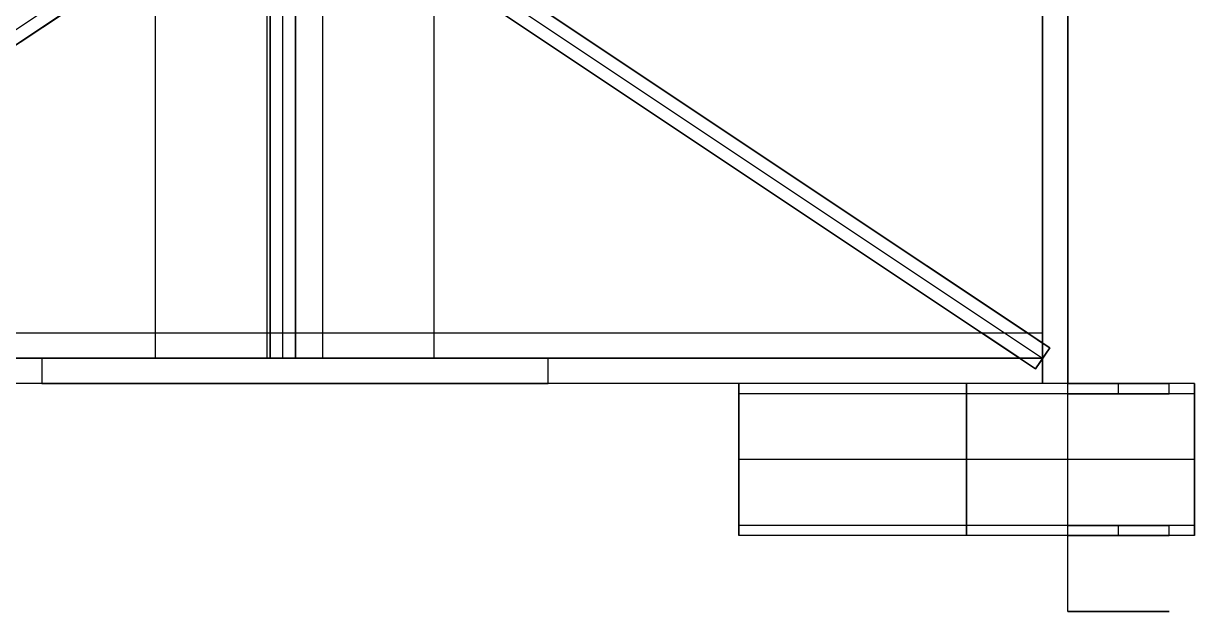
# Model space of a CAD drawing. Header units: millimetres. Extents: x 420 to 781, y -50 to 250.
# Drawn here: x 548.8 to 780, y -50 to 66.1 of the extents above; entities that cross this region are included whole.
import ezdxf

# ---------------------------------------------------------------- set-up
doc = ezdxf.new("R2010")
doc.units = ezdxf.units.MM
doc.header["$MEASUREMENT"] = 0
doc.layers.add('Default', color=178, linetype='Continuous', true_color=0x000000)

msp = doc.modelspace()

# ---------------------------------------------------------------- linework, layer by layer
at = {"layer": 'Default'}
for p, q in [((755, -50, -25), (755, 250, -25)), ((750, -5, 30), (750, 205, 30)), ((750, -5, -80), (750, 205, -80)), ((755, 205, 30), (755, -5, 30)), ((755, 205, -80), (755, -5, -80)), ((751.39, 2.08), (451.39, 202.08)), ((451.39, 202.08), (751.39, 2.08)), ((451.39, 202.08, -80), (751.39, 2.08, -80)), ((450, 200), (750, 0)), ((750, 200, 92), (450, 0, 92)), ((450, 200, 92), (750, 0, 92)), ((574.87, 0, 358.8), (574.87, 200, 358.8)), ((574.87, 0, 354.8), (574.87, 200, 354.8)), ((574.87, 0, 454.8), (574.87, 200, 454.8)), ((574.87, 0, 450.8), (574.87, 200, 450.8)), ((596.87, 0, 354.8), (596.87, 200, 354.8)), ((596.87, 0, 454.8), (596.87, 200, 454.8)), ((597.5, 200, -80), (597.5, 0, -80)), ((597.5, 200), (597.5, 0)), ((597.5, 200, 92), (597.5, 0, 92)), ((597.5, 200, 172), (597.5, 0, 172)), ((597.5, 0, 92), (597.5, 200, 92)), ((600, 0, 88), (600, 200, 88)), ((600, 0, 92), (600, 200, 92)), ((600, 0), (600, 200)), ((600, 0), (600, 200)), ((600, 0, 4), (600, 200, 4)), ((602.5, 0, -80), (602.5, 200, -80)), ((602.5, 0), (602.5, 200)), ((602.5, 0, 92), (602.5, 200, 92)), ((602.5, 0, 172), (602.5, 200, 172)), ((602.5, 200, 92), (602.5, 0, 92)), ((607.87, 0, 354.8), (607.87, 200, 354.8)), ((607.87, 0, 454.8), (607.87, 200, 454.8)), ((629.87, 0, 358.8), (629.87, 200, 358.8)), ((629.87, 0, 354.8), (629.87, 200, 354.8)), ((629.87, 0, 454.8), (629.87, 200, 454.8)), ((629.87, 0, 450.8), (629.87, 200, 450.8)), ((750, 0, 88), (750, 200, 88)), ((750, 0, 92), (750, 200, 92)), ((750, 200, 90), (750, 0, 90)), ((750, 0), (750, 200)), ((750, 0), (750, 200)), ((750, 0, 4), (750, 200, 4)), ((750, 200, 2), (750, 0, 2)), ((448.61, 197.92), (748.61, -2.08)), ((748.61, -2.08), (448.61, 197.92)), ((748.61, -2.08, -80), (448.61, 197.92, -80)), ((751.39, 197.92, 92), (451.39, -2.08, 92)), ((751.39, 197.92), (451.39, -2.08)), ((751.39, 197.92, -80), (451.39, -2.08, -80)), ((452.99, 195, 92), (737.99, 5, 92)), ((452.99, 195, 172), (737.99, 5, 172)), ((452.99, 195, 132), (737.99, 5, 132)), ((742.5, 195, 172), (457.5, 5, 172)), ((457.5, 195, 172), (742.5, 5, 172)), ((462.01, 5, 92), (747.01, 195, 92)), ((462.01, 5, 172), (747.01, 195, 172)), ((462.01, 5, 132), (747.01, 195, 132)), ((747.01, 5, 92), (462.01, 195, 92)), ((747.01, 5, 172), (462.01, 195, 172)), ((747.01, 5, 132), (462.01, 195, 132)), ((450, 5, 176), (750, 5, 176)), ((450, 5, 92), (750, 5, 92)), ((737.99, 5, 92), (737.99, 5, 172)), ((737.99, 5, 172), (747.01, 5, 172)), ((745.49, 0, 92), (737.99, 5, 92)), ((747.01, 5, 172), (747.01, 5, 92)), ((747.01, 5, 92), (750, 3, 92)), ((750, 5, 176), (750, 5, 92)), ((750, 5, 176), (750, 0, 176)), ((750, 5, 92), (750, 0, 92)), ((750, 3, 92), (750, 0, 92)), ((450, 0, 88), (750, 0, 88)), ((450, 0, 92), (750, 0, 92)), ((750, 0, 90), (450, 0, 90)), ((750, 0, 176), (450, 0, 176)), ((750, 0, 92), (450, 0, 92)), ((652.37, 0, -80), (552.37, 0, -80)), ((552.37, 0, -80), (552.37, 0, 454.8)), ((652.37, 0, 454.8), (552.37, 0, 454.8)), ((552.37, 0, -80), (552.37, -5, -80)), ((552.37, 0, 454.8), (552.37, -5, 454.8)), ((574.87, 0, 354.8), (574.87, 0, 358.8)), ((574.87, 0, 358.8), (629.87, 0, 358.8)), ((629.87, 0, 354.8), (574.87, 0, 354.8)), ((574.87, 0, 450.8), (574.87, 0, 454.8)), ((574.87, 0, 454.8), (629.87, 0, 454.8)), ((629.87, 0, 450.8), (574.87, 0, 450.8)), ((607.87, 0, 354.8), (596.87, 0, 354.8)), ((596.87, 0, 354.8), (596.87, 0, 454.8)), ((596.87, 0, 454.8), (607.87, 0, 454.8)), ((597.5, 0, -80), (597.5, 0)), ((597.5, 0, -80), (602.5, 0, -80)), ((597.5, 0), (602.5, 0)), ((597.5, 0, 92), (597.5, 0, 172)), ((597.5, 0, 92), (602.5, 0, 92)), ((597.5, 0, 172), (602.5, 0, 172)), ((602.5, 0, 92), (597.5, 0, 92)), ((600, 0, 88), (600, 0, 172)), ((600, 0, 88), (600, 0, 92)), ((602.5, 0, -80), (602.5, 0)), ((602.5, 0, 92), (602.5, 0, 172)), ((607.87, 0, 454.8), (607.87, 0, 354.8)), ((629.87, 0, 358.8), (629.87, 0, 354.8)), ((629.87, 0, 454.8), (629.87, 0, 450.8)), ((652.37, -5, -80), (652.37, 0, -80)), ((652.37, 0, -80), (652.37, 0, 454.8)), ((652.37, -5, 454.8), (652.37, 0, 454.8)), ((750, 0, 92), (745.49, 0, 92)), ((748.61, -2.08), (751.39, 2.08)), ((751.39, 2.08), (748.61, -2.08)), ((751.39, 2.08, -80), (748.61, -2.08, -80)), ((750, 0, 92), (750, 0, 88)), ((750, 0, 176), (750, 0, 92)), ((751.39, 2.08), (751.39, 2.08, -80)), ((450, 0), (750, 0)), ((450, 0, 30), (750, 0, 30)), ((450, 0, -80), (750, 0, -80)), ((450, 0), (750, 0)), ((450, 0, 4), (750, 0, 4)), ((750, 0, 2), (450, 0, 2)), ((600, 0), (600, 0, 4)), ((748.61, -2.08), (748.61, -2.08, -80)), ((750, 0, 30), (750, 0, -80)), ((750, 0, 30), (750, -5, 30)), ((750, 0, -80), (750, -5, -80)), ((750, 0, 4), (750, 0)), ((750, -5, 30), (450, -5, 30)), ((750, -5, -80), (450, -5, -80)), ((552.37, -5, -80), (652.37, -5, -80)), ((552.37, -5, 454.8), (652.37, -5, 454.8)), ((552.37, -5, -80), (552.37, -5, 454.8)), ((652.37, -5, -80), (652.37, -5, 454.8)), ((780, -5, -40), (690, -5, -40)), ((690, -35, -40), (690, -5, -40)), ((780, -5, -10), (690, -5, -10)), ((690, -5, -40), (690, -5, -10)), ((690, -5, -10), (690, -35, -10)), ((755, -5, -25), (690, -5, -25)), ((690, -7, -25), (690, -5, -25)), ((735, -35, -40), (735, -5, -40)), ((735, -5, -40), (735, -5, -10)), ((735, -5, -10), (735, -35, -10)), ((750, -5, 30), (750, -5, -80)), ((755, -5, 30), (750, -5, 30)), ((750, -5, 30), (750, -5, -80)), ((755, -5, -80), (750, -5, -80)), ((755, -5, -25), (755.01, -5, -24.65)), ((755.01, -5, -25.35), (755, -5, -25)), ((755, -7, -25), (755, -5, -25)), ((755, -5, 30), (755, -5, -80)), ((755.01, -5, -24.65), (755.02, -5, -24.31)), ((755.02, -5, -25.69), (755.01, -5, -25.35)), ((755.02, -5, -24.31), (755.05, -5, -23.96)), ((755.05, -5, -26.04), (755.02, -5, -25.69)), ((755.05, -5, -23.96), (755.1, -5, -23.62)), ((755.1, -5, -26.38), (755.05, -5, -26.04)), ((755.1, -5, -23.62), (755.15, -5, -23.27)), ((755.15, -5, -26.73), (755.1, -5, -26.38)), ((755.15, -5, -23.27), (755.22, -5, -22.93)), ((755.22, -5, -27.07), (755.15, -5, -26.73)), ((755.22, -5, -22.93), (755.29, -5, -22.59)), ((755.29, -5, -27.41), (755.22, -5, -27.07)), ((755.29, -5, -22.59), (755.38, -5, -22.26)), ((755.38, -5, -27.74), (755.29, -5, -27.41)), ((755.38, -5, -22.26), (755.48, -5, -21.93)), ((755.48, -5, -28.07), (755.38, -5, -27.74)), ((755.48, -5, -21.93), (755.6, -5, -21.6)), ((755.6, -5, -28.4), (755.48, -5, -28.07)), ((755.6, -5, -21.6), (755.72, -5, -21.27)), ((755.72, -5, -28.73), (755.6, -5, -28.4)), ((755.72, -5, -21.27), (755.86, -5, -20.95)), ((755.86, -5, -29.05), (755.72, -5, -28.73)), ((755.86, -5, -20.95), (756, -5, -20.64)), ((756, -5, -29.36), (755.86, -5, -29.05)), ((756, -5, -20.64), (756.16, -5, -20.33)), ((756.16, -5, -29.67), (756, -5, -29.36)), ((756.16, -5, -20.33), (756.33, -5, -20.03)), ((756.33, -5, -29.97), (756.16, -5, -29.67)), ((756.33, -5, -20.03), (756.5, -5, -19.73)), ((756.5, -5, -30.27), (756.33, -5, -29.97)), ((756.5, -5, -19.73), (756.69, -5, -19.44)), ((756.69, -5, -30.56), (756.5, -5, -30.27)), ((756.69, -5, -19.44), (756.89, -5, -19.15)), ((756.89, -5, -30.85), (756.69, -5, -30.56)), ((756.89, -5, -19.15), (757.1, -5, -18.87)), ((757.1, -5, -31.13), (756.89, -5, -30.85)), ((757.1, -5, -18.87), (757.31, -5, -18.6)), ((757.31, -5, -31.4), (757.1, -5, -31.13)), ((757.31, -5, -18.6), (757.54, -5, -18.34)), ((757.54, -5, -31.66), (757.31, -5, -31.4)), ((757.54, -5, -18.34), (757.78, -5, -18.08)), ((757.78, -5, -31.92), (757.54, -5, -31.66)), ((757.78, -5, -18.08), (758.02, -5, -17.84)), ((758.02, -5, -32.16), (757.78, -5, -31.92)), ((758.02, -5, -17.84), (758.27, -5, -17.6)), ((758.27, -5, -32.4), (758.02, -5, -32.16)), ((758.27, -5, -17.6), (758.54, -5, -17.37)), ((758.54, -5, -32.63), (758.27, -5, -32.4)), ((758.54, -5, -17.37), (758.8, -5, -17.15)), ((758.8, -5, -32.85), (758.54, -5, -32.63)), ((758.8, -5, -17.15), (759.08, -5, -16.94)), ((759.08, -5, -33.06), (758.8, -5, -32.85)), ((759.08, -5, -16.94), (759.36, -5, -16.74)), ((759.36, -5, -33.26), (759.08, -5, -33.06)), ((759.36, -5, -16.74), (759.65, -5, -16.55)), ((759.65, -5, -33.45), (759.36, -5, -33.26)), ((759.65, -5, -16.55), (759.95, -5, -16.37)), ((759.95, -5, -33.63), (759.65, -5, -33.45)), ((759.95, -5, -16.37), (760.25, -5, -16.2)), ((760.25, -5, -33.8), (759.95, -5, -33.63)), ((760.25, -5, -16.2), (760.56, -5, -16.04)), ((760.56, -5, -33.96), (760.25, -5, -33.8)), ((760.56, -5, -16.04), (760.87, -5, -15.89)), ((760.87, -5, -34.11), (760.56, -5, -33.96)), ((760.87, -5, -15.89), (761.19, -5, -15.75)), ((761.19, -5, -34.25), (760.87, -5, -34.11)), ((761.19, -5, -15.75), (761.52, -5, -15.63)), ((761.52, -5, -34.37), (761.19, -5, -34.25)), ((761.52, -5, -15.63), (761.84, -5, -15.51)), ((761.84, -5, -34.49), (761.52, -5, -34.37)), ((761.84, -5, -15.51), (762.18, -5, -15.41)), ((762.18, -5, -34.59), (761.84, -5, -34.49)), ((762.18, -5, -15.41), (762.51, -5, -15.32)), ((762.51, -5, -34.68), (762.18, -5, -34.59)), ((762.51, -5, -15.32), (762.85, -5, -15.23)), ((762.85, -5, -34.77), (762.51, -5, -34.68)), ((762.85, -5, -15.23), (763.19, -5, -15.17)), ((763.19, -5, -34.83), (762.85, -5, -34.77)), ((763.19, -5, -15.17), (763.53, -5, -15.11)), ((763.53, -5, -34.89), (763.19, -5, -34.83)), ((763.53, -5, -15.11), (763.87, -5, -15.06)), ((763.87, -5, -34.94), (763.53, -5, -34.89)), ((763.87, -5, -15.06), (764.22, -5, -15.03)), ((764.22, -5, -34.97), (763.87, -5, -34.94)), ((764.22, -5, -15.03), (764.57, -5, -15.01)), ((764.57, -5, -34.99), (764.22, -5, -34.97)), ((764.57, -5, -15.01), (764.91, -5, -15)), ((764.91, -5, -35), (764.57, -5, -34.99)), ((764.91, -5, -15), (765.26, -5, -15)), ((765.26, -5, -35), (764.91, -5, -35)), ((765, -7, -35), (765, -5, -35)), ((765, -7, -15), (765, -5, -15)), ((765.26, -5, -15), (765.61, -5, -15.02)), ((765.61, -5, -34.98), (765.26, -5, -35)), ((765.61, -5, -15.02), (765.95, -5, -15.05)), ((765.95, -5, -34.95), (765.61, -5, -34.98)), ((765.95, -5, -15.05), (766.3, -5, -15.08)), ((766.3, -5, -34.92), (765.95, -5, -34.95)), ((766.3, -5, -15.08), (766.64, -5, -15.14)), ((766.64, -5, -34.86), (766.3, -5, -34.92)), ((766.64, -5, -15.14), (766.98, -5, -15.2)), ((766.98, -5, -34.8), (766.64, -5, -34.86)), ((766.98, -5, -15.2), (767.32, -5, -15.27)), ((767.32, -5, -34.73), (766.98, -5, -34.8)), ((767.32, -5, -15.27), (767.66, -5, -15.36)), ((767.66, -5, -34.64), (767.32, -5, -34.73)), ((767.66, -5, -15.36), (767.99, -5, -15.46)), ((767.99, -5, -34.54), (767.66, -5, -34.64)), ((767.99, -5, -15.46), (768.32, -5, -15.57)), ((768.32, -5, -34.43), (767.99, -5, -34.54)), ((768.32, -5, -15.57), (768.65, -5, -15.69)), ((768.65, -5, -34.31), (768.32, -5, -34.43)), ((768.65, -5, -15.69), (768.97, -5, -15.82)), ((768.97, -5, -34.18), (768.65, -5, -34.31)), ((768.97, -5, -15.82), (769.28, -5, -15.96)), ((769.28, -5, -34.04), (768.97, -5, -34.18)), ((769.28, -5, -15.96), (769.59, -5, -16.12)), ((769.59, -5, -33.88), (769.28, -5, -34.04)), ((769.59, -5, -16.12), (769.9, -5, -16.28)), ((769.9, -5, -33.72), (769.59, -5, -33.88)), ((769.9, -5, -16.28), (770.2, -5, -16.46)), ((770.2, -5, -33.54), (769.9, -5, -33.72)), ((770.2, -5, -16.46), (770.49, -5, -16.64)), ((770.49, -5, -33.36), (770.2, -5, -33.54)), ((770.49, -5, -16.64), (770.78, -5, -16.84)), ((770.78, -5, -33.16), (770.49, -5, -33.36)), ((770.78, -5, -16.84), (771.06, -5, -17.04)), ((771.06, -5, -32.96), (770.78, -5, -33.16)), ((771.06, -5, -17.04), (771.33, -5, -17.26)), ((771.33, -5, -32.74), (771.06, -5, -32.96)), ((771.33, -5, -17.26), (771.6, -5, -17.48)), ((771.6, -5, -32.52), (771.33, -5, -32.74)), ((771.6, -5, -17.48), (771.85, -5, -17.72)), ((771.85, -5, -32.28), (771.6, -5, -32.52)), ((771.85, -5, -17.72), (772.1, -5, -17.96)), ((772.1, -5, -32.04), (771.85, -5, -32.28)), ((772.1, -5, -17.96), (772.34, -5, -18.21)), ((772.34, -5, -31.79), (772.1, -5, -32.04)), ((772.34, -5, -18.21), (772.57, -5, -18.47)), ((772.57, -5, -31.53), (772.34, -5, -31.79)), ((772.57, -5, -18.47), (772.8, -5, -18.74)), ((772.8, -5, -31.26), (772.57, -5, -31.53)), ((772.8, -5, -18.74), (773.01, -5, -19.01)), ((773.01, -5, -30.99), (772.8, -5, -31.26)), ((773.01, -5, -19.01), (773.21, -5, -19.29)), ((773.21, -5, -30.71), (773.01, -5, -30.99)), ((773.21, -5, -19.29), (773.4, -5, -19.58)), ((773.4, -5, -30.42), (773.21, -5, -30.71)), ((773.4, -5, -19.58), (773.59, -5, -19.88)), ((773.59, -5, -30.12), (773.4, -5, -30.42)), ((773.59, -5, -19.88), (773.76, -5, -20.18)), ((773.76, -5, -29.82), (773.59, -5, -30.12)), ((773.76, -5, -20.18), (773.92, -5, -20.48)), ((773.92, -5, -29.52), (773.76, -5, -29.82)), ((773.92, -5, -20.48), (774.07, -5, -20.8)), ((774.07, -5, -29.2), (773.92, -5, -29.52)), ((774.07, -5, -20.8), (774.21, -5, -21.11)), ((774.21, -5, -28.89), (774.07, -5, -29.2)), ((774.21, -5, -21.11), (774.34, -5, -21.44)), ((774.34, -5, -28.56), (774.21, -5, -28.89)), ((774.34, -5, -21.44), (774.46, -5, -21.76)), ((774.46, -5, -28.24), (774.34, -5, -28.56)), ((774.46, -5, -21.76), (774.57, -5, -22.09)), ((774.57, -5, -27.91), (774.46, -5, -28.24)), ((774.57, -5, -22.09), (774.66, -5, -22.43)), ((774.66, -5, -27.57), (774.57, -5, -27.91)), ((774.66, -5, -22.43), (774.75, -5, -22.76)), ((774.75, -5, -27.24), (774.66, -5, -27.57)), ((774.75, -5, -22.76), (774.82, -5, -23.1)), ((774.82, -5, -26.9), (774.75, -5, -27.24)), ((774.82, -5, -23.1), (774.88, -5, -23.44)), ((774.88, -5, -26.56), (774.82, -5, -26.9)), ((774.88, -5, -23.44), (774.93, -5, -23.79)), ((774.93, -5, -26.21), (774.88, -5, -26.56)), ((774.93, -5, -23.79), (774.96, -5, -24.13)), ((774.96, -5, -25.87), (774.93, -5, -26.21)), ((774.96, -5, -24.13), (774.99, -5, -24.48)), ((774.99, -5, -25.52), (774.96, -5, -25.87)), ((774.99, -5, -24.48), (775, -5, -24.83)), ((775, -5, -25.17), (774.99, -5, -25.52)), ((775, -5, -24.83), (775, -5, -25.17)), ((780, -5, -25), (775, -5, -25)), ((775, -7, -25), (775, -5, -25)), ((780, -35, -40), (780, -5, -40)), ((780, -5, -40), (780, -5, -10)), ((780, -5, -10), (780, -35, -10)), ((780, -7, -25), (780, -5, -25)), ((780, -7, -12), (690, -7, -12)), ((780, -7, -38), (690, -7, -38)), ((690, -7, -12), (690, -33, -12)), ((690, -33, -38), (690, -7, -38)), ((690, -7, -38), (690, -7, -12)), ((755, -7, -25), (690, -7, -25)), ((735, -7, -12), (735, -33, -12)), ((735, -33, -38), (735, -7, -38)), ((735, -7, -38), (735, -7, -12)), ((755, -7, -25), (755.01, -7, -24.65)), ((755.01, -7, -25.35), (755, -7, -25)), ((755.01, -7, -24.65), (755.02, -7, -24.31)), ((755.02, -7, -25.69), (755.01, -7, -25.35)), ((755.02, -7, -24.31), (755.05, -7, -23.96)), ((755.05, -7, -26.04), (755.02, -7, -25.69)), ((755.05, -7, -23.96), (755.1, -7, -23.62)), ((755.1, -7, -26.38), (755.05, -7, -26.04)), ((755.1, -7, -23.62), (755.15, -7, -23.27)), ((755.15, -7, -26.73), (755.1, -7, -26.38)), ((755.15, -7, -23.27), (755.22, -7, -22.93)), ((755.22, -7, -27.07), (755.15, -7, -26.73)), ((755.22, -7, -22.93), (755.29, -7, -22.59)), ((755.29, -7, -27.41), (755.22, -7, -27.07)), ((755.29, -7, -22.59), (755.38, -7, -22.26)), ((755.38, -7, -27.74), (755.29, -7, -27.41)), ((755.38, -7, -22.26), (755.48, -7, -21.93)), ((755.48, -7, -28.07), (755.38, -7, -27.74)), ((755.48, -7, -21.93), (755.6, -7, -21.6)), ((755.6, -7, -28.4), (755.48, -7, -28.07)), ((755.6, -7, -21.6), (755.72, -7, -21.27)), ((755.72, -7, -28.73), (755.6, -7, -28.4)), ((755.72, -7, -21.27), (755.86, -7, -20.95)), ((755.86, -7, -29.05), (755.72, -7, -28.73)), ((755.86, -7, -20.95), (756, -7, -20.64)), ((756, -7, -29.36), (755.86, -7, -29.05)), ((756, -7, -20.64), (756.16, -7, -20.33)), ((756.16, -7, -29.67), (756, -7, -29.36)), ((756.16, -7, -20.33), (756.33, -7, -20.03)), ((756.33, -7, -29.97), (756.16, -7, -29.67)), ((756.33, -7, -20.03), (756.5, -7, -19.73)), ((756.5, -7, -30.27), (756.33, -7, -29.97)), ((756.5, -7, -19.73), (756.69, -7, -19.44)), ((756.69, -7, -30.56), (756.5, -7, -30.27)), ((756.69, -7, -19.44), (756.89, -7, -19.15)), ((756.89, -7, -30.85), (756.69, -7, -30.56)), ((756.89, -7, -19.15), (757.1, -7, -18.87)), ((757.1, -7, -31.13), (756.89, -7, -30.85)), ((757.1, -7, -18.87), (757.31, -7, -18.6)), ((757.31, -7, -31.4), (757.1, -7, -31.13)), ((757.31, -7, -18.6), (757.54, -7, -18.34)), ((757.54, -7, -31.66), (757.31, -7, -31.4)), ((757.54, -7, -18.34), (757.78, -7, -18.08)), ((757.78, -7, -31.92), (757.54, -7, -31.66)), ((757.78, -7, -18.08), (758.02, -7, -17.84)), ((758.02, -7, -32.16), (757.78, -7, -31.92)), ((758.02, -7, -17.84), (758.27, -7, -17.6)), ((758.27, -7, -32.4), (758.02, -7, -32.16)), ((758.27, -7, -17.6), (758.54, -7, -17.37)), ((758.54, -7, -32.63), (758.27, -7, -32.4)), ((758.54, -7, -17.37), (758.8, -7, -17.15)), ((758.8, -7, -32.85), (758.54, -7, -32.63)), ((758.8, -7, -17.15), (759.08, -7, -16.94)), ((759.08, -7, -33.06), (758.8, -7, -32.85)), ((759.08, -7, -16.94), (759.36, -7, -16.74)), ((759.36, -7, -33.26), (759.08, -7, -33.06)), ((759.36, -7, -16.74), (759.65, -7, -16.55)), ((759.65, -7, -33.45), (759.36, -7, -33.26)), ((759.65, -7, -16.55), (759.95, -7, -16.37)), ((759.95, -7, -33.63), (759.65, -7, -33.45)), ((759.95, -7, -16.37), (760.25, -7, -16.2)), ((760.25, -7, -33.8), (759.95, -7, -33.63)), ((760.25, -7, -16.2), (760.56, -7, -16.04)), ((760.56, -7, -33.96), (760.25, -7, -33.8)), ((760.56, -7, -16.04), (760.87, -7, -15.89)), ((760.87, -7, -34.11), (760.56, -7, -33.96)), ((760.87, -7, -15.89), (761.19, -7, -15.75)), ((761.19, -7, -34.25), (760.87, -7, -34.11)), ((761.19, -7, -15.75), (761.52, -7, -15.63)), ((761.52, -7, -34.37), (761.19, -7, -34.25)), ((761.52, -7, -15.63), (761.84, -7, -15.51)), ((761.84, -7, -34.49), (761.52, -7, -34.37)), ((761.84, -7, -15.51), (762.18, -7, -15.41)), ((762.18, -7, -34.59), (761.84, -7, -34.49)), ((762.18, -7, -15.41), (762.51, -7, -15.32)), ((762.51, -7, -34.68), (762.18, -7, -34.59)), ((762.51, -7, -15.32), (762.85, -7, -15.23)), ((762.85, -7, -34.77), (762.51, -7, -34.68)), ((762.85, -7, -15.23), (763.19, -7, -15.17)), ((763.19, -7, -34.83), (762.85, -7, -34.77)), ((763.19, -7, -15.17), (763.53, -7, -15.11)), ((763.53, -7, -34.89), (763.19, -7, -34.83)), ((763.53, -7, -15.11), (763.87, -7, -15.06)), ((763.87, -7, -34.94), (763.53, -7, -34.89)), ((763.87, -7, -15.06), (764.22, -7, -15.03)), ((764.22, -7, -34.97), (763.87, -7, -34.94)), ((764.22, -7, -15.03), (764.57, -7, -15.01)), ((764.57, -7, -34.99), (764.22, -7, -34.97)), ((764.57, -7, -15.01), (764.91, -7, -15)), ((764.91, -7, -35), (764.57, -7, -34.99)), ((764.91, -7, -15), (765.26, -7, -15)), ((765.26, -7, -35), (764.91, -7, -35)), ((765.26, -7, -15), (765.61, -7, -15.02)), ((765.61, -7, -34.98), (765.26, -7, -35)), ((765.61, -7, -15.02), (765.95, -7, -15.05)), ((765.95, -7, -34.95), (765.61, -7, -34.98)), ((765.95, -7, -15.05), (766.3, -7, -15.08)), ((766.3, -7, -34.92), (765.95, -7, -34.95)), ((766.3, -7, -15.08), (766.64, -7, -15.14)), ((766.64, -7, -34.86), (766.3, -7, -34.92)), ((766.64, -7, -15.14), (766.98, -7, -15.2)), ((766.98, -7, -34.8), (766.64, -7, -34.86)), ((766.98, -7, -15.2), (767.32, -7, -15.27)), ((767.32, -7, -34.73), (766.98, -7, -34.8)), ((767.32, -7, -15.27), (767.66, -7, -15.36)), ((767.66, -7, -34.64), (767.32, -7, -34.73)), ((767.66, -7, -15.36), (767.99, -7, -15.46)), ((767.99, -7, -34.54), (767.66, -7, -34.64)), ((767.99, -7, -15.46), (768.32, -7, -15.57)), ((768.32, -7, -34.43), (767.99, -7, -34.54)), ((768.32, -7, -15.57), (768.65, -7, -15.69)), ((768.65, -7, -34.31), (768.32, -7, -34.43)), ((768.65, -7, -15.69), (768.97, -7, -15.82)), ((768.97, -7, -34.18), (768.65, -7, -34.31)), ((768.97, -7, -15.82), (769.28, -7, -15.96)), ((769.28, -7, -34.04), (768.97, -7, -34.18)), ((769.28, -7, -15.96), (769.59, -7, -16.12)), ((769.59, -7, -33.88), (769.28, -7, -34.04)), ((769.59, -7, -16.12), (769.9, -7, -16.28)), ((769.9, -7, -33.72), (769.59, -7, -33.88)), ((769.9, -7, -16.28), (770.2, -7, -16.46)), ((770.2, -7, -33.54), (769.9, -7, -33.72)), ((770.2, -7, -16.46), (770.49, -7, -16.64)), ((770.49, -7, -33.36), (770.2, -7, -33.54)), ((770.49, -7, -16.64), (770.78, -7, -16.84)), ((770.78, -7, -33.16), (770.49, -7, -33.36)), ((770.78, -7, -16.84), (771.06, -7, -17.04)), ((771.06, -7, -32.96), (770.78, -7, -33.16)), ((771.06, -7, -17.04), (771.33, -7, -17.26)), ((771.33, -7, -32.74), (771.06, -7, -32.96)), ((771.33, -7, -17.26), (771.6, -7, -17.48)), ((771.6, -7, -32.52), (771.33, -7, -32.74)), ((771.6, -7, -17.48), (771.85, -7, -17.72)), ((771.85, -7, -32.28), (771.6, -7, -32.52)), ((771.85, -7, -17.72), (772.1, -7, -17.96)), ((772.1, -7, -32.04), (771.85, -7, -32.28)), ((772.1, -7, -17.96), (772.34, -7, -18.21)), ((772.34, -7, -31.79), (772.1, -7, -32.04)), ((772.34, -7, -18.21), (772.57, -7, -18.47)), ((772.57, -7, -31.53), (772.34, -7, -31.79)), ((772.57, -7, -18.47), (772.8, -7, -18.74)), ((772.8, -7, -31.26), (772.57, -7, -31.53)), ((772.8, -7, -18.74), (773.01, -7, -19.01)), ((773.01, -7, -30.99), (772.8, -7, -31.26)), ((773.01, -7, -19.01), (773.21, -7, -19.29)), ((773.21, -7, -30.71), (773.01, -7, -30.99)), ((773.21, -7, -19.29), (773.4, -7, -19.58)), ((773.4, -7, -30.42), (773.21, -7, -30.71)), ((773.4, -7, -19.58), (773.59, -7, -19.88)), ((773.59, -7, -30.12), (773.4, -7, -30.42)), ((773.59, -7, -19.88), (773.76, -7, -20.18)), ((773.76, -7, -29.82), (773.59, -7, -30.12)), ((773.76, -7, -20.18), (773.92, -7, -20.48)), ((773.92, -7, -29.52), (773.76, -7, -29.82)), ((773.92, -7, -20.48), (774.07, -7, -20.8)), ((774.07, -7, -29.2), (773.92, -7, -29.52)), ((774.07, -7, -20.8), (774.21, -7, -21.11)), ((774.21, -7, -28.89), (774.07, -7, -29.2)), ((774.21, -7, -21.11), (774.34, -7, -21.44)), ((774.34, -7, -28.56), (774.21, -7, -28.89)), ((774.34, -7, -21.44), (774.46, -7, -21.76)), ((774.46, -7, -28.24), (774.34, -7, -28.56)), ((774.46, -7, -21.76), (774.57, -7, -22.09)), ((774.57, -7, -27.91), (774.46, -7, -28.24)), ((774.57, -7, -22.09), (774.66, -7, -22.43)), ((774.66, -7, -27.57), (774.57, -7, -27.91)), ((774.66, -7, -22.43), (774.75, -7, -22.76)), ((774.75, -7, -27.24), (774.66, -7, -27.57)), ((774.75, -7, -22.76), (774.82, -7, -23.1)), ((774.82, -7, -26.9), (774.75, -7, -27.24)), ((774.82, -7, -23.1), (774.88, -7, -23.44)), ((774.88, -7, -26.56), (774.82, -7, -26.9)), ((774.88, -7, -23.44), (774.93, -7, -23.79)), ((774.93, -7, -26.21), (774.88, -7, -26.56)), ((774.93, -7, -23.79), (774.96, -7, -24.13)), ((774.96, -7, -25.87), (774.93, -7, -26.21)), ((774.96, -7, -24.13), (774.99, -7, -24.48)), ((774.99, -7, -25.52), (774.96, -7, -25.87)), ((774.99, -7, -24.48), (775, -7, -24.83)), ((775, -7, -25.17), (774.99, -7, -25.52)), ((775, -7, -24.83), (775, -7, -25.17)), ((780, -7, -25), (775, -7, -25)), ((780, -7, -12), (780, -33, -12)), ((780, -33, -38), (780, -7, -38)), ((780, -7, -38), (780, -7, -12)), ((780, -20, -40), (690, -20, -40)), ((780, -20, -10), (690, -20, -10)), ((690, -20, -40), (690, -20, -38)), ((690, -20, -12), (690, -20, -10)), ((780, -20, -12), (690, -20, -12)), ((780, -20, -38), (690, -20, -38)), ((780, -20, -40), (780, -20, -38)), ((780, -20, -12), (780, -20, -10)), ((780, -33, -12), (690, -33, -12)), ((780, -33, -38), (690, -33, -38)), ((690, -33, -12), (690, -33, -38)), ((690, -35, -25), (690, -33, -25)), ((755, -33, -25), (690, -33, -25)), ((735, -33, -12), (735, -33, -38)), ((755, -33, -25), (755.01, -33, -25.35)), ((755.01, -33, -24.65), (755, -33, -25)), ((755, -35, -25), (755, -33, -25)), ((755.01, -33, -25.35), (755.02, -33, -25.69)), ((755.02, -33, -24.31), (755.01, -33, -24.65)), ((755.02, -33, -25.69), (755.05, -33, -26.04)), ((755.05, -33, -23.96), (755.02, -33, -24.31)), ((755.05, -33, -26.04), (755.1, -33, -26.38)), ((755.1, -33, -23.62), (755.05, -33, -23.96)), ((755.1, -33, -26.38), (755.15, -33, -26.73)), ((755.15, -33, -23.27), (755.1, -33, -23.62)), ((755.15, -33, -26.73), (755.22, -33, -27.07)), ((755.22, -33, -22.93), (755.15, -33, -23.27)), ((755.22, -33, -27.07), (755.29, -33, -27.41)), ((755.29, -33, -22.59), (755.22, -33, -22.93)), ((755.29, -33, -27.41), (755.38, -33, -27.74)), ((755.38, -33, -22.26), (755.29, -33, -22.59)), ((755.38, -33, -27.74), (755.48, -33, -28.07)), ((755.48, -33, -21.93), (755.38, -33, -22.26)), ((755.48, -33, -28.07), (755.6, -33, -28.4)), ((755.6, -33, -21.6), (755.48, -33, -21.93)), ((755.6, -33, -28.4), (755.72, -33, -28.73)), ((755.72, -33, -21.27), (755.6, -33, -21.6)), ((755.72, -33, -28.73), (755.86, -33, -29.05)), ((755.86, -33, -20.95), (755.72, -33, -21.27)), ((755.86, -33, -29.05), (756, -33, -29.36)), ((756, -33, -20.64), (755.86, -33, -20.95)), ((756, -33, -29.36), (756.16, -33, -29.67)), ((756.16, -33, -20.33), (756, -33, -20.64)), ((756.16, -33, -29.67), (756.33, -33, -29.97)), ((756.33, -33, -20.03), (756.16, -33, -20.33)), ((756.33, -33, -29.97), (756.5, -33, -30.27)), ((756.5, -33, -19.73), (756.33, -33, -20.03)), ((756.5, -33, -30.27), (756.69, -33, -30.56)), ((756.69, -33, -19.44), (756.5, -33, -19.73)), ((756.69, -33, -30.56), (756.89, -33, -30.85)), ((756.89, -33, -19.15), (756.69, -33, -19.44)), ((756.89, -33, -30.85), (757.1, -33, -31.13)), ((757.1, -33, -18.87), (756.89, -33, -19.15)), ((757.1, -33, -31.13), (757.31, -33, -31.4)), ((757.31, -33, -18.6), (757.1, -33, -18.87)), ((757.31, -33, -31.4), (757.54, -33, -31.66)), ((757.54, -33, -18.34), (757.31, -33, -18.6)), ((757.54, -33, -31.66), (757.78, -33, -31.92)), ((757.78, -33, -18.08), (757.54, -33, -18.34)), ((757.78, -33, -31.92), (758.02, -33, -32.16)), ((758.02, -33, -17.84), (757.78, -33, -18.08)), ((758.02, -33, -32.16), (758.27, -33, -32.4)), ((758.27, -33, -17.6), (758.02, -33, -17.84)), ((758.27, -33, -32.4), (758.54, -33, -32.63)), ((758.54, -33, -17.37), (758.27, -33, -17.6)), ((758.54, -33, -32.63), (758.8, -33, -32.85)), ((758.8, -33, -17.15), (758.54, -33, -17.37)), ((758.8, -33, -32.85), (759.08, -33, -33.06)), ((759.08, -33, -16.94), (758.8, -33, -17.15)), ((759.08, -33, -33.06), (759.36, -33, -33.26)), ((759.36, -33, -16.74), (759.08, -33, -16.94)), ((759.36, -33, -33.26), (759.65, -33, -33.45)), ((759.65, -33, -16.55), (759.36, -33, -16.74)), ((759.65, -33, -33.45), (759.95, -33, -33.63)), ((759.95, -33, -16.37), (759.65, -33, -16.55)), ((759.95, -33, -33.63), (760.25, -33, -33.8)), ((760.25, -33, -16.2), (759.95, -33, -16.37)), ((760.25, -33, -33.8), (760.56, -33, -33.96)), ((760.56, -33, -16.04), (760.25, -33, -16.2)), ((760.56, -33, -33.96), (760.87, -33, -34.11)), ((760.87, -33, -15.89), (760.56, -33, -16.04)), ((760.87, -33, -34.11), (761.19, -33, -34.25)), ((761.19, -33, -15.75), (760.87, -33, -15.89)), ((761.19, -33, -34.25), (761.52, -33, -34.37)), ((761.52, -33, -15.63), (761.19, -33, -15.75)), ((761.52, -33, -34.37), (761.84, -33, -34.49)), ((761.84, -33, -15.51), (761.52, -33, -15.63)), ((761.84, -33, -34.49), (762.18, -33, -34.59)), ((762.18, -33, -15.41), (761.84, -33, -15.51)), ((762.18, -33, -34.59), (762.51, -33, -34.68)), ((762.51, -33, -15.32), (762.18, -33, -15.41)), ((762.51, -33, -34.68), (762.85, -33, -34.77)), ((762.85, -33, -15.23), (762.51, -33, -15.32)), ((762.85, -33, -34.77), (763.19, -33, -34.83)), ((763.19, -33, -15.17), (762.85, -33, -15.23)), ((763.19, -33, -34.83), (763.53, -33, -34.89)), ((763.53, -33, -15.11), (763.19, -33, -15.17)), ((763.53, -33, -34.89), (763.87, -33, -34.94)), ((763.87, -33, -15.06), (763.53, -33, -15.11)), ((763.87, -33, -34.94), (764.22, -33, -34.97)), ((764.22, -33, -15.03), (763.87, -33, -15.06)), ((764.22, -33, -34.97), (764.57, -33, -34.99)), ((764.57, -33, -15.01), (764.22, -33, -15.03)), ((764.57, -33, -34.99), (764.91, -33, -35)), ((764.91, -33, -15), (764.57, -33, -15.01)), ((764.91, -33, -35), (765.26, -33, -35)), ((765.26, -33, -15), (764.91, -33, -15)), ((765, -35, -35), (765, -33, -35)), ((765, -35, -15), (765, -33, -15)), ((765.26, -33, -35), (765.61, -33, -34.98)), ((765.61, -33, -15.02), (765.26, -33, -15)), ((765.61, -33, -34.98), (765.95, -33, -34.95)), ((765.95, -33, -15.05), (765.61, -33, -15.02)), ((765.95, -33, -34.95), (766.3, -33, -34.92)), ((766.3, -33, -15.08), (765.95, -33, -15.05)), ((766.3, -33, -34.92), (766.64, -33, -34.86)), ((766.64, -33, -15.14), (766.3, -33, -15.08)), ((766.64, -33, -34.86), (766.98, -33, -34.8)), ((766.98, -33, -15.2), (766.64, -33, -15.14)), ((766.98, -33, -34.8), (767.32, -33, -34.73)), ((767.32, -33, -15.27), (766.98, -33, -15.2)), ((767.32, -33, -34.73), (767.66, -33, -34.64)), ((767.66, -33, -15.36), (767.32, -33, -15.27)), ((767.66, -33, -34.64), (767.99, -33, -34.54)), ((767.99, -33, -15.46), (767.66, -33, -15.36)), ((767.99, -33, -34.54), (768.32, -33, -34.43)), ((768.32, -33, -15.57), (767.99, -33, -15.46)), ((768.32, -33, -34.43), (768.65, -33, -34.31)), ((768.65, -33, -15.69), (768.32, -33, -15.57)), ((768.65, -33, -34.31), (768.97, -33, -34.18)), ((768.97, -33, -15.82), (768.65, -33, -15.69)), ((768.97, -33, -34.18), (769.28, -33, -34.04)), ((769.28, -33, -15.96), (768.97, -33, -15.82)), ((769.28, -33, -34.04), (769.59, -33, -33.88)), ((769.59, -33, -16.12), (769.28, -33, -15.96)), ((769.59, -33, -33.88), (769.9, -33, -33.72)), ((769.9, -33, -16.28), (769.59, -33, -16.12)), ((769.9, -33, -33.72), (770.2, -33, -33.54)), ((770.2, -33, -16.46), (769.9, -33, -16.28)), ((770.2, -33, -33.54), (770.49, -33, -33.36)), ((770.49, -33, -16.64), (770.2, -33, -16.46)), ((770.49, -33, -33.36), (770.78, -33, -33.16)), ((770.78, -33, -16.84), (770.49, -33, -16.64)), ((770.78, -33, -33.16), (771.06, -33, -32.96)), ((771.06, -33, -17.04), (770.78, -33, -16.84)), ((771.06, -33, -32.96), (771.33, -33, -32.74)), ((771.33, -33, -17.26), (771.06, -33, -17.04)), ((771.33, -33, -32.74), (771.6, -33, -32.52)), ((771.6, -33, -17.48), (771.33, -33, -17.26)), ((771.6, -33, -32.52), (771.85, -33, -32.28)), ((771.85, -33, -17.72), (771.6, -33, -17.48)), ((771.85, -33, -32.28), (772.1, -33, -32.04)), ((772.1, -33, -17.96), (771.85, -33, -17.72)), ((772.1, -33, -32.04), (772.34, -33, -31.79)), ((772.34, -33, -18.21), (772.1, -33, -17.96)), ((772.34, -33, -31.79), (772.57, -33, -31.53)), ((772.57, -33, -18.47), (772.34, -33, -18.21)), ((772.57, -33, -31.53), (772.8, -33, -31.26)), ((772.8, -33, -18.74), (772.57, -33, -18.47)), ((772.8, -33, -31.26), (773.01, -33, -30.99)), ((773.01, -33, -19.01), (772.8, -33, -18.74)), ((773.01, -33, -30.99), (773.21, -33, -30.71)), ((773.21, -33, -19.29), (773.01, -33, -19.01)), ((773.21, -33, -30.71), (773.4, -33, -30.42)), ((773.4, -33, -19.58), (773.21, -33, -19.29)), ((773.4, -33, -30.42), (773.59, -33, -30.12)), ((773.59, -33, -19.88), (773.4, -33, -19.58)), ((773.59, -33, -30.12), (773.76, -33, -29.82)), ((773.76, -33, -20.18), (773.59, -33, -19.88)), ((773.76, -33, -29.82), (773.92, -33, -29.52)), ((773.92, -33, -20.48), (773.76, -33, -20.18)), ((773.92, -33, -29.52), (774.07, -33, -29.2)), ((774.07, -33, -20.8), (773.92, -33, -20.48)), ((774.07, -33, -29.2), (774.21, -33, -28.89)), ((774.21, -33, -21.11), (774.07, -33, -20.8)), ((774.21, -33, -28.89), (774.34, -33, -28.56)), ((774.34, -33, -21.44), (774.21, -33, -21.11)), ((774.34, -33, -28.56), (774.46, -33, -28.24)), ((774.46, -33, -21.76), (774.34, -33, -21.44)), ((774.46, -33, -28.24), (774.57, -33, -27.91)), ((774.57, -33, -22.09), (774.46, -33, -21.76)), ((774.57, -33, -27.91), (774.66, -33, -27.57)), ((774.66, -33, -22.43), (774.57, -33, -22.09)), ((774.66, -33, -27.57), (774.75, -33, -27.24)), ((774.75, -33, -22.76), (774.66, -33, -22.43)), ((774.75, -33, -27.24), (774.82, -33, -26.9)), ((774.82, -33, -23.1), (774.75, -33, -22.76)), ((774.82, -33, -26.9), (774.88, -33, -26.56)), ((774.88, -33, -23.44), (774.82, -33, -23.1)), ((774.88, -33, -26.56), (774.93, -33, -26.21)), ((774.93, -33, -23.79), (774.88, -33, -23.44)), ((774.93, -33, -26.21), (774.96, -33, -25.87)), ((774.96, -33, -24.13), (774.93, -33, -23.79)), ((774.96, -33, -25.87), (774.99, -33, -25.52)), ((774.99, -33, -24.48), (774.96, -33, -24.13)), ((774.99, -33, -25.52), (775, -33, -25.17)), ((775, -33, -24.83), (774.99, -33, -24.48)), ((775, -33, -25.17), (775, -33, -24.83)), ((780, -33, -25), (775, -33, -25)), ((775, -35, -25), (775, -33, -25)), ((780, -33, -12), (780, -33, -38)), ((780, -35, -25), (780, -33, -25)), ((780, -35, -40), (690, -35, -40)), ((780, -35, -10), (690, -35, -10)), ((690, -35, -10), (690, -35, -40)), ((755, -35, -25), (690, -35, -25)), ((735, -35, -10), (735, -35, -40)), ((755, -35, -25), (755.01, -35, -25.35)), ((755.01, -35, -24.65), (755, -35, -25)), ((755.01, -35, -25.35), (755.02, -35, -25.69)), ((755.02, -35, -24.31), (755.01, -35, -24.65)), ((755.02, -35, -25.69), (755.05, -35, -26.04)), ((755.05, -35, -23.96), (755.02, -35, -24.31)), ((755.05, -35, -26.04), (755.1, -35, -26.38)), ((755.1, -35, -23.62), (755.05, -35, -23.96)), ((755.1, -35, -26.38), (755.15, -35, -26.73)), ((755.15, -35, -23.27), (755.1, -35, -23.62)), ((755.15, -35, -26.73), (755.22, -35, -27.07)), ((755.22, -35, -22.93), (755.15, -35, -23.27)), ((755.22, -35, -27.07), (755.29, -35, -27.41)), ((755.29, -35, -22.59), (755.22, -35, -22.93)), ((755.29, -35, -27.41), (755.38, -35, -27.74)), ((755.38, -35, -22.26), (755.29, -35, -22.59)), ((755.38, -35, -27.74), (755.48, -35, -28.07)), ((755.48, -35, -21.93), (755.38, -35, -22.26)), ((755.48, -35, -28.07), (755.6, -35, -28.4)), ((755.6, -35, -21.6), (755.48, -35, -21.93)), ((755.6, -35, -28.4), (755.72, -35, -28.73)), ((755.72, -35, -21.27), (755.6, -35, -21.6)), ((755.72, -35, -28.73), (755.86, -35, -29.05)), ((755.86, -35, -20.95), (755.72, -35, -21.27)), ((755.86, -35, -29.05), (756, -35, -29.36)), ((756, -35, -20.64), (755.86, -35, -20.95)), ((756, -35, -29.36), (756.16, -35, -29.67)), ((756.16, -35, -20.33), (756, -35, -20.64)), ((756.16, -35, -29.67), (756.33, -35, -29.97)), ((756.33, -35, -20.03), (756.16, -35, -20.33)), ((756.33, -35, -29.97), (756.5, -35, -30.27)), ((756.5, -35, -19.73), (756.33, -35, -20.03)), ((756.5, -35, -30.27), (756.69, -35, -30.56)), ((756.69, -35, -19.44), (756.5, -35, -19.73)), ((756.69, -35, -30.56), (756.89, -35, -30.85)), ((756.89, -35, -19.15), (756.69, -35, -19.44)), ((756.89, -35, -30.85), (757.1, -35, -31.13)), ((757.1, -35, -18.87), (756.89, -35, -19.15)), ((757.1, -35, -31.13), (757.31, -35, -31.4)), ((757.31, -35, -18.6), (757.1, -35, -18.87)), ((757.31, -35, -31.4), (757.54, -35, -31.66)), ((757.54, -35, -18.34), (757.31, -35, -18.6)), ((757.54, -35, -31.66), (757.78, -35, -31.92)), ((757.78, -35, -18.08), (757.54, -35, -18.34)), ((757.78, -35, -31.92), (758.02, -35, -32.16)), ((758.02, -35, -17.84), (757.78, -35, -18.08)), ((758.02, -35, -32.16), (758.27, -35, -32.4)), ((758.27, -35, -17.6), (758.02, -35, -17.84)), ((758.27, -35, -32.4), (758.54, -35, -32.63)), ((758.54, -35, -17.37), (758.27, -35, -17.6)), ((758.54, -35, -32.63), (758.8, -35, -32.85)), ((758.8, -35, -17.15), (758.54, -35, -17.37)), ((758.8, -35, -32.85), (759.08, -35, -33.06)), ((759.08, -35, -16.94), (758.8, -35, -17.15)), ((759.08, -35, -33.06), (759.36, -35, -33.26)), ((759.36, -35, -16.74), (759.08, -35, -16.94)), ((759.36, -35, -33.26), (759.65, -35, -33.45)), ((759.65, -35, -16.55), (759.36, -35, -16.74)), ((759.65, -35, -33.45), (759.95, -35, -33.63)), ((759.95, -35, -16.37), (759.65, -35, -16.55)), ((759.95, -35, -33.63), (760.25, -35, -33.8)), ((760.25, -35, -16.2), (759.95, -35, -16.37)), ((760.25, -35, -33.8), (760.56, -35, -33.96)), ((760.56, -35, -16.04), (760.25, -35, -16.2)), ((760.56, -35, -33.96), (760.87, -35, -34.11)), ((760.87, -35, -15.89), (760.56, -35, -16.04)), ((760.87, -35, -34.11), (761.19, -35, -34.25)), ((761.19, -35, -15.75), (760.87, -35, -15.89)), ((761.19, -35, -34.25), (761.52, -35, -34.37)), ((761.52, -35, -15.63), (761.19, -35, -15.75)), ((761.52, -35, -34.37), (761.84, -35, -34.49)), ((761.84, -35, -15.51), (761.52, -35, -15.63)), ((761.84, -35, -34.49), (762.18, -35, -34.59)), ((762.18, -35, -15.41), (761.84, -35, -15.51)), ((762.18, -35, -34.59), (762.51, -35, -34.68)), ((762.51, -35, -15.32), (762.18, -35, -15.41)), ((762.51, -35, -34.68), (762.85, -35, -34.77)), ((762.85, -35, -15.23), (762.51, -35, -15.32)), ((762.85, -35, -34.77), (763.19, -35, -34.83)), ((763.19, -35, -15.17), (762.85, -35, -15.23)), ((763.19, -35, -34.83), (763.53, -35, -34.89)), ((763.53, -35, -15.11), (763.19, -35, -15.17)), ((763.53, -35, -34.89), (763.87, -35, -34.94)), ((763.87, -35, -15.06), (763.53, -35, -15.11)), ((763.87, -35, -34.94), (764.22, -35, -34.97)), ((764.22, -35, -15.03), (763.87, -35, -15.06)), ((764.22, -35, -34.97), (764.57, -35, -34.99)), ((764.57, -35, -15.01), (764.22, -35, -15.03)), ((764.57, -35, -34.99), (764.91, -35, -35)), ((764.91, -35, -15), (764.57, -35, -15.01)), ((764.91, -35, -35), (765.26, -35, -35)), ((765.26, -35, -15), (764.91, -35, -15)), ((765.26, -35, -35), (765.61, -35, -34.98)), ((765.61, -35, -15.02), (765.26, -35, -15)), ((765.61, -35, -34.98), (765.95, -35, -34.95)), ((765.95, -35, -15.05), (765.61, -35, -15.02)), ((765.95, -35, -34.95), (766.3, -35, -34.92)), ((766.3, -35, -15.08), (765.95, -35, -15.05)), ((766.3, -35, -34.92), (766.64, -35, -34.86)), ((766.64, -35, -15.14), (766.3, -35, -15.08)), ((766.64, -35, -34.86), (766.98, -35, -34.8)), ((766.98, -35, -15.2), (766.64, -35, -15.14)), ((766.98, -35, -34.8), (767.32, -35, -34.73)), ((767.32, -35, -15.27), (766.98, -35, -15.2)), ((767.32, -35, -34.73), (767.66, -35, -34.64)), ((767.66, -35, -15.36), (767.32, -35, -15.27)), ((767.66, -35, -34.64), (767.99, -35, -34.54)), ((767.99, -35, -15.46), (767.66, -35, -15.36)), ((767.99, -35, -34.54), (768.32, -35, -34.43)), ((768.32, -35, -15.57), (767.99, -35, -15.46)), ((768.32, -35, -34.43), (768.65, -35, -34.31)), ((768.65, -35, -15.69), (768.32, -35, -15.57)), ((768.65, -35, -34.31), (768.97, -35, -34.18)), ((768.97, -35, -15.82), (768.65, -35, -15.69)), ((768.97, -35, -34.18), (769.28, -35, -34.04)), ((769.28, -35, -15.96), (768.97, -35, -15.82)), ((769.28, -35, -34.04), (769.59, -35, -33.88)), ((769.59, -35, -16.12), (769.28, -35, -15.96)), ((769.59, -35, -33.88), (769.9, -35, -33.72)), ((769.9, -35, -16.28), (769.59, -35, -16.12)), ((769.9, -35, -33.72), (770.2, -35, -33.54)), ((770.2, -35, -16.46), (769.9, -35, -16.28)), ((770.2, -35, -33.54), (770.49, -35, -33.36)), ((770.49, -35, -16.64), (770.2, -35, -16.46)), ((770.49, -35, -33.36), (770.78, -35, -33.16)), ((770.78, -35, -16.84), (770.49, -35, -16.64)), ((770.78, -35, -33.16), (771.06, -35, -32.96)), ((771.06, -35, -17.04), (770.78, -35, -16.84)), ((771.06, -35, -32.96), (771.33, -35, -32.74)), ((771.33, -35, -17.26), (771.06, -35, -17.04)), ((771.33, -35, -32.74), (771.6, -35, -32.52)), ((771.6, -35, -17.48), (771.33, -35, -17.26)), ((771.6, -35, -32.52), (771.85, -35, -32.28)), ((771.85, -35, -17.72), (771.6, -35, -17.48)), ((771.85, -35, -32.28), (772.1, -35, -32.04)), ((772.1, -35, -17.96), (771.85, -35, -17.72)), ((772.1, -35, -32.04), (772.34, -35, -31.79)), ((772.34, -35, -18.21), (772.1, -35, -17.96)), ((772.34, -35, -31.79), (772.57, -35, -31.53)), ((772.57, -35, -18.47), (772.34, -35, -18.21)), ((772.57, -35, -31.53), (772.8, -35, -31.26)), ((772.8, -35, -18.74), (772.57, -35, -18.47)), ((772.8, -35, -31.26), (773.01, -35, -30.99)), ((773.01, -35, -19.01), (772.8, -35, -18.74)), ((773.01, -35, -30.99), (773.21, -35, -30.71)), ((773.21, -35, -19.29), (773.01, -35, -19.01)), ((773.21, -35, -30.71), (773.4, -35, -30.42)), ((773.4, -35, -19.58), (773.21, -35, -19.29)), ((773.4, -35, -30.42), (773.59, -35, -30.12)), ((773.59, -35, -19.88), (773.4, -35, -19.58)), ((773.59, -35, -30.12), (773.76, -35, -29.82)), ((773.76, -35, -20.18), (773.59, -35, -19.88)), ((773.76, -35, -29.82), (773.92, -35, -29.52)), ((773.92, -35, -20.48), (773.76, -35, -20.18)), ((773.92, -35, -29.52), (774.07, -35, -29.2)), ((774.07, -35, -20.8), (773.92, -35, -20.48)), ((774.07, -35, -29.2), (774.21, -35, -28.89)), ((774.21, -35, -21.11), (774.07, -35, -20.8)), ((774.21, -35, -28.89), (774.34, -35, -28.56)), ((774.34, -35, -21.44), (774.21, -35, -21.11)), ((774.34, -35, -28.56), (774.46, -35, -28.24)), ((774.46, -35, -21.76), (774.34, -35, -21.44)), ((774.46, -35, -28.24), (774.57, -35, -27.91)), ((774.57, -35, -22.09), (774.46, -35, -21.76)), ((774.57, -35, -27.91), (774.66, -35, -27.57)), ((774.66, -35, -22.43), (774.57, -35, -22.09)), ((774.66, -35, -27.57), (774.75, -35, -27.24)), ((774.75, -35, -22.76), (774.66, -35, -22.43)), ((774.75, -35, -27.24), (774.82, -35, -26.9)), ((774.82, -35, -23.1), (774.75, -35, -22.76)), ((774.82, -35, -26.9), (774.88, -35, -26.56)), ((774.88, -35, -23.44), (774.82, -35, -23.1)), ((774.88, -35, -26.56), (774.93, -35, -26.21)), ((774.93, -35, -23.79), (774.88, -35, -23.44)), ((774.93, -35, -26.21), (774.96, -35, -25.87)), ((774.96, -35, -24.13), (774.93, -35, -23.79)), ((774.96, -35, -25.87), (774.99, -35, -25.52)), ((774.99, -35, -24.48), (774.96, -35, -24.13)), ((774.99, -35, -25.52), (775, -35, -25.17)), ((775, -35, -24.83), (774.99, -35, -24.48)), ((775, -35, -25.17), (775, -35, -24.83)), ((780, -35, -25), (775, -35, -25)), ((780, -35, -10), (780, -35, -40)), ((755, -50, -25), (755.01, -50, -24.65)), ((755.01, -50, -25.35), (755, -50, -25)), ((755.01, -50, -24.65), (755.02, -50, -24.31)), ((755.02, -50, -25.69), (755.01, -50, -25.35)), ((755.02, -50, -24.31), (755.05, -50, -23.96)), ((755.05, -50, -26.04), (755.02, -50, -25.69)), ((755.05, -50, -23.96), (755.1, -50, -23.62)), ((755.1, -50, -26.38), (755.05, -50, -26.04)), ((755.1, -50, -23.62), (755.15, -50, -23.27)), ((755.15, -50, -26.73), (755.1, -50, -26.38)), ((755.15, -50, -23.27), (755.22, -50, -22.93)), ((755.22, -50, -27.07), (755.15, -50, -26.73)), ((755.22, -50, -22.93), (755.29, -50, -22.59)), ((755.29, -50, -27.41), (755.22, -50, -27.07)), ((755.29, -50, -22.59), (755.38, -50, -22.26)), ((755.38, -50, -27.74), (755.29, -50, -27.41)), ((755.38, -50, -22.26), (755.48, -50, -21.93)), ((755.48, -50, -28.07), (755.38, -50, -27.74)), ((755.48, -50, -21.93), (755.6, -50, -21.6)), ((755.6, -50, -28.4), (755.48, -50, -28.07)), ((755.6, -50, -21.6), (755.72, -50, -21.27)), ((755.72, -50, -28.73), (755.6, -50, -28.4)), ((755.72, -50, -21.27), (755.86, -50, -20.95)), ((755.86, -50, -29.05), (755.72, -50, -28.73)), ((755.86, -50, -20.95), (756, -50, -20.64)), ((756, -50, -29.36), (755.86, -50, -29.05)), ((756, -50, -20.64), (756.16, -50, -20.33)), ((756.16, -50, -29.67), (756, -50, -29.36)), ((756.16, -50, -20.33), (756.33, -50, -20.03)), ((756.33, -50, -29.97), (756.16, -50, -29.67)), ((756.33, -50, -20.03), (756.5, -50, -19.73)), ((756.5, -50, -30.27), (756.33, -50, -29.97)), ((756.5, -50, -19.73), (756.69, -50, -19.44)), ((756.69, -50, -30.56), (756.5, -50, -30.27)), ((756.69, -50, -19.44), (756.89, -50, -19.15)), ((756.89, -50, -30.85), (756.69, -50, -30.56)), ((756.89, -50, -19.15), (757.1, -50, -18.87)), ((757.1, -50, -31.13), (756.89, -50, -30.85)), ((757.1, -50, -18.87), (757.31, -50, -18.6)), ((757.31, -50, -31.4), (757.1, -50, -31.13)), ((757.31, -50, -18.6), (757.54, -50, -18.34)), ((757.54, -50, -31.66), (757.31, -50, -31.4)), ((757.54, -50, -18.34), (757.78, -50, -18.08)), ((757.78, -50, -31.92), (757.54, -50, -31.66)), ((757.78, -50, -18.08), (758.02, -50, -17.84)), ((758.02, -50, -32.16), (757.78, -50, -31.92)), ((758.02, -50, -17.84), (758.27, -50, -17.6)), ((758.27, -50, -32.4), (758.02, -50, -32.16)), ((758.27, -50, -17.6), (758.54, -50, -17.37)), ((758.54, -50, -32.63), (758.27, -50, -32.4)), ((758.54, -50, -17.37), (758.8, -50, -17.15)), ((758.8, -50, -32.85), (758.54, -50, -32.63)), ((758.8, -50, -17.15), (759.08, -50, -16.94)), ((759.08, -50, -33.06), (758.8, -50, -32.85)), ((759.08, -50, -16.94), (759.36, -50, -16.74)), ((759.36, -50, -33.26), (759.08, -50, -33.06)), ((759.36, -50, -16.74), (759.65, -50, -16.55)), ((759.65, -50, -33.45), (759.36, -50, -33.26)), ((759.65, -50, -16.55), (759.95, -50, -16.37)), ((759.95, -50, -33.63), (759.65, -50, -33.45)), ((759.95, -50, -16.37), (760.25, -50, -16.2)), ((760.25, -50, -33.8), (759.95, -50, -33.63)), ((760.25, -50, -16.2), (760.56, -50, -16.04)), ((760.56, -50, -33.96), (760.25, -50, -33.8)), ((760.56, -50, -16.04), (760.87, -50, -15.89)), ((760.87, -50, -34.11), (760.56, -50, -33.96)), ((760.87, -50, -15.89), (761.19, -50, -15.75)), ((761.19, -50, -34.25), (760.87, -50, -34.11)), ((761.19, -50, -15.75), (761.52, -50, -15.63)), ((761.52, -50, -34.37), (761.19, -50, -34.25)), ((761.52, -50, -15.63), (761.84, -50, -15.51)), ((761.84, -50, -34.49), (761.52, -50, -34.37)), ((761.84, -50, -15.51), (762.18, -50, -15.41)), ((762.18, -50, -34.59), (761.84, -50, -34.49)), ((762.18, -50, -15.41), (762.51, -50, -15.32)), ((762.51, -50, -34.68), (762.18, -50, -34.59)), ((762.51, -50, -15.32), (762.85, -50, -15.23)), ((762.85, -50, -34.77), (762.51, -50, -34.68)), ((762.85, -50, -15.23), (763.19, -50, -15.17)), ((763.19, -50, -34.83), (762.85, -50, -34.77)), ((763.19, -50, -15.17), (763.53, -50, -15.11)), ((763.53, -50, -34.89), (763.19, -50, -34.83)), ((763.53, -50, -15.11), (763.87, -50, -15.06)), ((763.87, -50, -34.94), (763.53, -50, -34.89)), ((763.87, -50, -15.06), (764.22, -50, -15.03)), ((764.22, -50, -34.97), (763.87, -50, -34.94)), ((764.22, -50, -15.03), (764.57, -50, -15.01)), ((764.57, -50, -34.99), (764.22, -50, -34.97)), ((764.57, -50, -15.01), (764.91, -50, -15)), ((764.91, -50, -35), (764.57, -50, -34.99)), ((764.91, -50, -15), (765.26, -50, -15)), ((765.26, -50, -35), (764.91, -50, -35)), ((765.26, -50, -15), (765.61, -50, -15.02)), ((765.61, -50, -34.98), (765.26, -50, -35)), ((765.61, -50, -15.02), (765.95, -50, -15.05)), ((765.95, -50, -34.95), (765.61, -50, -34.98)), ((765.95, -50, -15.05), (766.3, -50, -15.08)), ((766.3, -50, -34.92), (765.95, -50, -34.95)), ((766.3, -50, -15.08), (766.64, -50, -15.14)), ((766.64, -50, -34.86), (766.3, -50, -34.92)), ((766.64, -50, -15.14), (766.98, -50, -15.2)), ((766.98, -50, -34.8), (766.64, -50, -34.86)), ((766.98, -50, -15.2), (767.32, -50, -15.27)), ((767.32, -50, -34.73), (766.98, -50, -34.8)), ((767.32, -50, -15.27), (767.66, -50, -15.36)), ((767.66, -50, -34.64), (767.32, -50, -34.73)), ((767.66, -50, -15.36), (767.99, -50, -15.46)), ((767.99, -50, -34.54), (767.66, -50, -34.64)), ((767.99, -50, -15.46), (768.32, -50, -15.57)), ((768.32, -50, -34.43), (767.99, -50, -34.54)), ((768.32, -50, -15.57), (768.65, -50, -15.69)), ((768.65, -50, -34.31), (768.32, -50, -34.43)), ((768.65, -50, -15.69), (768.97, -50, -15.82)), ((768.97, -50, -34.18), (768.65, -50, -34.31)), ((768.97, -50, -15.82), (769.28, -50, -15.96)), ((769.28, -50, -34.04), (768.97, -50, -34.18)), ((769.28, -50, -15.96), (769.59, -50, -16.12)), ((769.59, -50, -33.88), (769.28, -50, -34.04)), ((769.59, -50, -16.12), (769.9, -50, -16.28)), ((769.9, -50, -33.72), (769.59, -50, -33.88)), ((769.9, -50, -16.28), (770.2, -50, -16.46)), ((770.2, -50, -33.54), (769.9, -50, -33.72)), ((770.2, -50, -16.46), (770.49, -50, -16.64)), ((770.49, -50, -33.36), (770.2, -50, -33.54)), ((770.49, -50, -16.64), (770.78, -50, -16.84)), ((770.78, -50, -33.16), (770.49, -50, -33.36)), ((770.78, -50, -16.84), (771.06, -50, -17.04)), ((771.06, -50, -32.96), (770.78, -50, -33.16)), ((771.06, -50, -17.04), (771.33, -50, -17.26)), ((771.33, -50, -32.74), (771.06, -50, -32.96)), ((771.33, -50, -17.26), (771.6, -50, -17.48)), ((771.6, -50, -32.52), (771.33, -50, -32.74)), ((771.6, -50, -17.48), (771.85, -50, -17.72)), ((771.85, -50, -32.28), (771.6, -50, -32.52)), ((771.85, -50, -17.72), (772.1, -50, -17.96)), ((772.1, -50, -32.04), (771.85, -50, -32.28)), ((772.1, -50, -17.96), (772.34, -50, -18.21)), ((772.34, -50, -31.79), (772.1, -50, -32.04)), ((772.34, -50, -18.21), (772.57, -50, -18.47)), ((772.57, -50, -31.53), (772.34, -50, -31.79)), ((772.57, -50, -18.47), (772.8, -50, -18.74)), ((772.8, -50, -31.26), (772.57, -50, -31.53)), ((772.8, -50, -18.74), (773.01, -50, -19.01)), ((773.01, -50, -30.99), (772.8, -50, -31.26)), ((773.01, -50, -19.01), (773.21, -50, -19.29)), ((773.21, -50, -30.71), (773.01, -50, -30.99)), ((773.21, -50, -19.29), (773.4, -50, -19.58)), ((773.4, -50, -30.42), (773.21, -50, -30.71)), ((773.4, -50, -19.58), (773.59, -50, -19.88)), ((773.59, -50, -30.12), (773.4, -50, -30.42)), ((773.59, -50, -19.88), (773.76, -50, -20.18)), ((773.76, -50, -29.82), (773.59, -50, -30.12)), ((773.76, -50, -20.18), (773.92, -50, -20.48)), ((773.92, -50, -29.52), (773.76, -50, -29.82)), ((773.92, -50, -20.48), (774.07, -50, -20.8)), ((774.07, -50, -29.2), (773.92, -50, -29.52)), ((774.07, -50, -20.8), (774.21, -50, -21.11)), ((774.21, -50, -28.89), (774.07, -50, -29.2)), ((774.21, -50, -21.11), (774.34, -50, -21.44)), ((774.34, -50, -28.56), (774.21, -50, -28.89)), ((774.34, -50, -21.44), (774.46, -50, -21.76)), ((774.46, -50, -28.24), (774.34, -50, -28.56)), ((774.46, -50, -21.76), (774.57, -50, -22.09)), ((774.57, -50, -27.91), (774.46, -50, -28.24)), ((774.57, -50, -22.09), (774.66, -50, -22.43)), ((774.66, -50, -27.57), (774.57, -50, -27.91)), ((774.66, -50, -22.43), (774.75, -50, -22.76)), ((774.75, -50, -27.24), (774.66, -50, -27.57)), ((774.75, -50, -22.76), (774.82, -50, -23.1)), ((774.82, -50, -26.9), (774.75, -50, -27.24)), ((774.82, -50, -23.1), (774.88, -50, -23.44)), ((774.88, -50, -26.56), (774.82, -50, -26.9)), ((774.88, -50, -23.44), (774.93, -50, -23.79)), ((774.93, -50, -26.21), (774.88, -50, -26.56)), ((774.93, -50, -23.79), (774.96, -50, -24.13)), ((774.96, -50, -25.87), (774.93, -50, -26.21)), ((774.96, -50, -24.13), (774.99, -50, -24.48)), ((774.99, -50, -25.52), (774.96, -50, -25.87)), ((774.99, -50, -24.48), (775, -50, -24.83)), ((775, -50, -25.17), (774.99, -50, -25.52)), ((775, -50, -24.83), (775, -50, -25.17))]:
    msp.add_line(p, q, dxfattribs=at)

doc.saveas('drawing.dxf')
